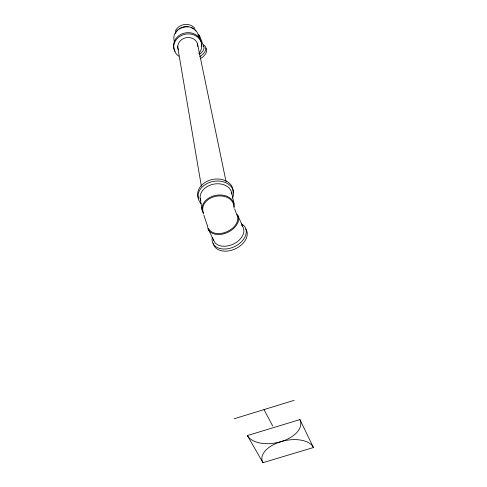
<?xml version="1.0" encoding="UTF-8"?>
<svg xmlns="http://www.w3.org/2000/svg" width="487" height="487" viewBox="0 0 487 487"><rect width="100%" height="100%" fill="white"/><g stroke="black" fill="none" stroke-linecap="round" stroke-linejoin="round"><path stroke-width="0.73" d="M175.235 31.381C178.352 23.65 189.693 21.945 194.958 28.404M234.192 418.753L294.075 400.363M247.378 435.567L299.919 419.587L313.458 447.523L262.98 462.65L247.378 435.567A27.729 15.797 -11.4 0 0 281.09 441.618A26.584 14.519 -11.7 0 1 313.458 447.523M264.003 409.597L272.702 426.009M208.113 228.878L213.763 240.548M238.009 215.826L243.257 227.685A16.095 10.927 -24.9 0 1 231.69 244.803A16.095 10.927 -24.9 0 1 213.385 239.16M199.39 35.508L203.718 46.235M207.401 225.712L203.864 215.217M236.146 213.02L234.728 208.911M231.654 192.578L234.04 203.81M197.454 43.72L226.059 181.651M177.548 46.095L201.375 186.302M200.157 198.246L202.026 209.58M299.919 419.587A27.729 15.797 -11.4 0 1 281.09 441.618A26.584 14.519 -11.7 0 0 262.98 462.65M205.794 48.03A13.49 6.909 -23 0 1 200.607 58.574M198.294 34.279A12.205 6.081 -23 0 1 199.603 37.974M198.343 34.668A11.718 5.832 -23 0 1 198.982 37.669M203.262 45.559A12.084 6.148 -23 0 1 199.427 54.386M178.394 49.851A10.057 8.827 -10.3 0 1 186.259 37.682A10.057 8.827 -10.3 0 1 197.795 46.423M178.845 56.242A14.086 12.358 -10.3 0 1 176.866 38.954A14.086 12.358 -10.3 0 1 196.498 36.239A14.086 12.358 -10.3 0 1 198.842 53.485M175.186 51.385A14.05 12.345 -10.3 0 1 185.097 32.946A14.05 12.345 -10.3 0 1 201.393 46.228M203.383 44.895A13.514 6.897 -23 0 1 199.798 56.614M174.596 41.931A12.376 10.945 -10.2 0 1 183.447 27.004A12.376 10.945 -10.2 0 1 198.428 36.282M175.32 33.426A11.871 10.501 -10.2 0 1 178.041 29.963M179.253 29.043A11.871 10.501 -10.2 0 1 182.01 27.643M182.503 27.473A11.871 10.501 -10.2 0 1 188.165 26.925M191.129 27.656A11.871 10.501 -10.2 0 1 193.747 29.056M194.867 29.975A11.871 10.501 -10.2 0 1 195.829 31.022M245.771 228.963A17.952 12.254 -24.9 0 1 234.771 249.101A17.952 12.254 -24.9 0 1 213.227 243.159M241.643 225.311A16.095 10.927 -24.9 0 1 242.569 226.431M236.396 213.47A16.315 10.878 -24.9 0 1 227.192 232.603A16.315 10.878 -24.9 0 1 207.632 226.029M236.554 214.444A15.669 10.44 -24.9 0 1 227.746 231.313A15.669 10.44 -24.9 0 1 208.503 228.178M198.434 198.069A17.867 13.575 -10.7 0 1 213.452 179.289A17.867 13.575 -10.7 0 1 233.072 192.426M201.113 203.676A17.916 13.587 -10.7 0 1 213.446 181.383A17.916 13.587 -10.7 0 1 232.549 198.02M200.796 200.814A16.028 12.138 -10.7 0 1 213.257 184.22A16.028 12.138 -10.7 0 1 231.903 194.149M241.515 223.868A18.001 12.242 -24.9 0 1 234.484 246.629A18.001 12.242 -24.9 0 1 212.222 237.693M203.724 214.049A16.284 12.187 -10.7 0 1 215.711 195.384A16.284 12.187 -10.7 0 1 234.083 208.065M203.578 212.868A15.645 11.7 -10.7 0 1 215.893 196.298A15.645 11.7 -10.7 0 1 233.742 206.92"/></g></svg>
